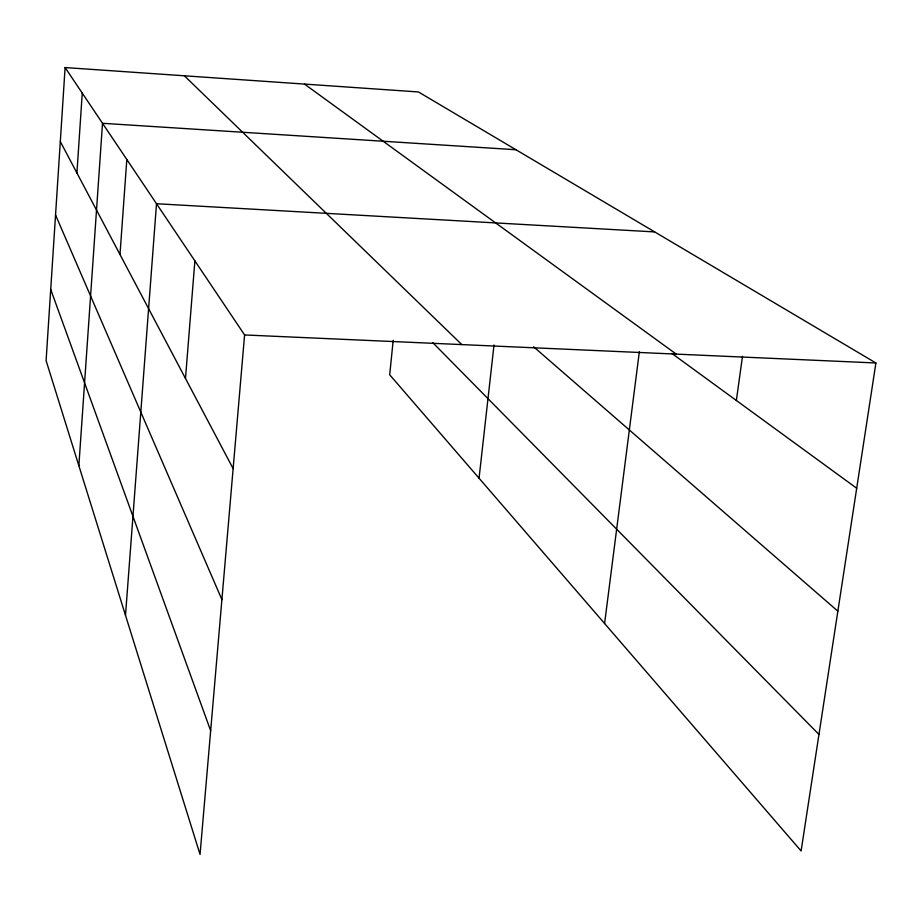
<?xml version="1.0" encoding="UTF-8"?>
<svg xmlns="http://www.w3.org/2000/svg" width="922" height="922" viewBox="0 0 922 922"><rect width="100%" height="100%" fill="white"/><g stroke="black" fill="none" stroke-linecap="round" stroke-linejoin="round"><path stroke-width="1.38" d="M65.105 67.56L46.1 360.652L200.051 854.44L244.595 334.951L65.105 67.56L418.427 91.946L875.9 362.98L801.103 850.96L389.695 374.781L393.187 340.402M76.918 172.979L82.254 93.11M78.854 465.691L102.515 123.294L515.963 149.733M119.987 254.495L126.821 159.494M125.496 615.308L156.51 203.727L654.678 231.918M185.483 378.469L194.876 260.88M479.048 478.207L494.019 344.955M604.59 623.503L639.372 351.559M736.355 400.471L742.487 356.353M244.595 334.951L875.9 362.98M304.479 84.086L676.264 354.117M671.873 353.437L856.699 488.245M533.665 346.822L837.856 611.171M184.377 75.8L461.807 344.598M432.752 342.615L818.967 734.454M60.31 141.55L233.139 468.653M55.551 214.976L221.902 599.611M50.722 289.462L210.665 730.72"/></g></svg>
